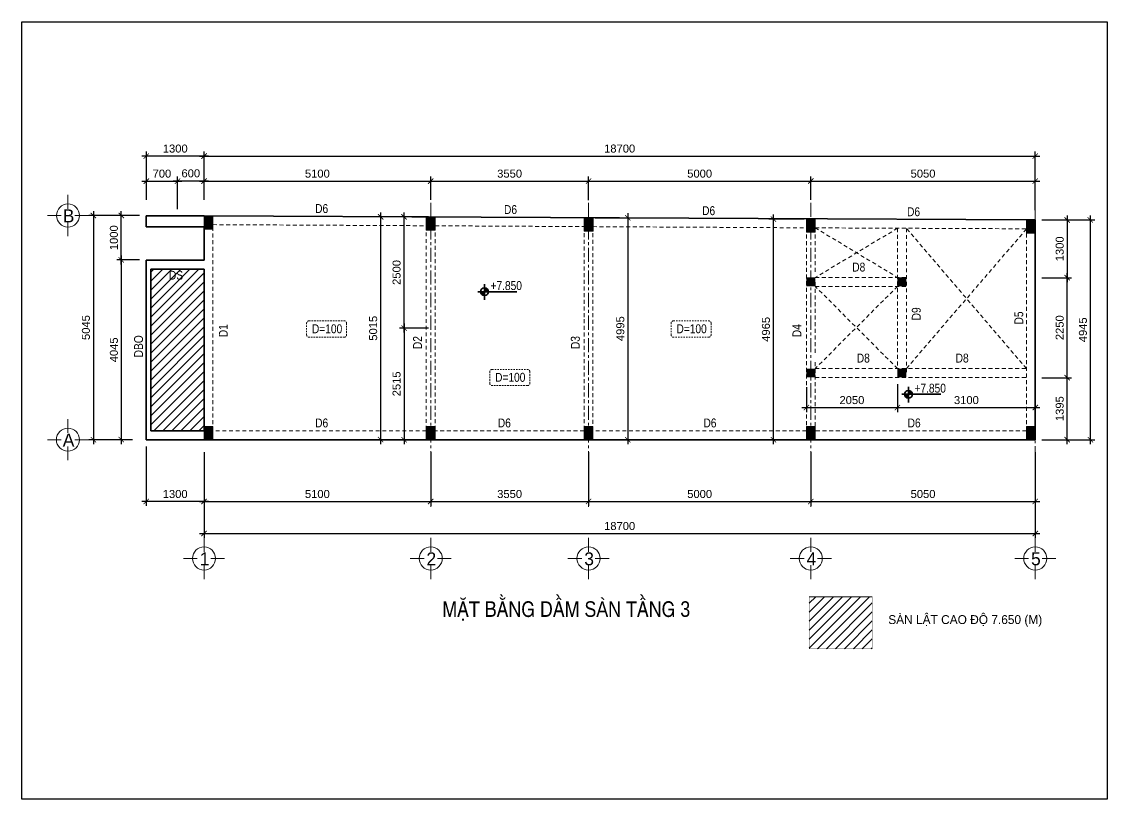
# Model space of a CAD drawing. Header units: millimetres. Extents: x -559287 to -299624, y 2351330 to 2655682.
# Drawn here: x -535995 to -511574, y 2494178 to 2511676 of the extents above; entities that cross this region are included whole.
import ezdxf
from ezdxf.enums import TextEntityAlignment as Align

# ---------------------------------------------------------------- set-up
doc = ezdxf.new("R2010")
doc.units = ezdxf.units.MM
doc.header["$LTSCALE"] = 10
for name, pattern in [('ACAD_ISO04W100', [30, 24, -3, 0, -3]), ('CENTER', [50.8, 31.75, -6.35, 6.35, -6.35]), ('HIDDEN', [0.3, 0.175, -0.125]), ('HIDDENX2', [0.75, 0.5, -0.25])]:
    doc.linetypes.add(name, pattern=pattern)
doc.layers.get('0').update_dxf_attribs({"lineweight": 20})
doc.layers.get('Defpoints').update_dxf_attribs({"lineweight": 20})
for name, color, linetype, lineweight in [('BTCT', 7, 'Continuous', 20), ('Dim', 251, 'Continuous', 15), ('Hatch', 137, 'Continuous', 5), ('kata_text', 7, 'Continuous', 30), ('net bao', 50, 'Continuous', 5), ('Net khuat', 76, 'HIDDENX2', 15), ('Net-thay', 252, 'Continuous', 9), ('Text', 54, 'Continuous', 25), ('Tim', 144, 'CENTER', 9), ('Tuong', 1, 'Continuous', 30)]:
    doc.layers.add(name, color=color, linetype=linetype, lineweight=lineweight)
doc.layers.add('L7-03', color=7, linetype='Continuous')
doc.layers.add('ththep', color=3, linetype='Continuous')
doc.styles.add('HELVE', font='VHAVAN.TTF', dxfattribs={"height": 800})
doc.styles.add('kata_text', font='VHELVCN.TTF')
doc.styles.add('NGHIA5', font='arial_0.ttf', dxfattribs={"height": 180})
doc.styles.add('STYLE1-S1', font='VHARIALN.TTF')
doc.styles.add('TEXT', font='VHELVCN.TTF')
doc.styles.add('THUONG', font='VHAVAN.TTF')
doc.dimstyles.new('dim100', dxfattribs={"dimscale": 100, "dimtxt": 180, "dimasz": 1.2, "dimexe": 1, "dimexo": 1.5, "dimgap": 0.75, "dimtad": 1, "dimdec": 0, "dimzin": 0, "dimdsep": 46, "dimtxsty": 'NGHIA5', "dimblk1": 'ARCHTICK', "dimblk2": 'ARCHTICK', "dimsah": 1, "dimcen": 0.09, "dimdle": 1, "dimclrd": 256, "dimclre": 256, "dimclrt": 54, "dimadec": 0, "dimazin": 0, "dimtfac": 1, "dimtdec": 0, "dimtofl": 0, "dimtmove": 2, "dimatfit": 3, "dimfxl": 0, "dimtolj": 1, "dimtzin": 0, "dimarcsym": 0})

# ---------------------------------------------------------------- blocks, each defined once
blk = doc.blocks.new('_ARCHTICK')
at = {"color": 0, "linetype": 'ByBlock', "const_width": 0.15}
blk.add_lwpolyline([(-0.5, -0.5), (0.5, 0.5)], dxfattribs=at)
blk = doc.blocks.new('*D304')
at = {"layer": 'Defpoints', "color": 0, "transparency": 16777216}
for p in [(-531894, 2502140), (-526794, 2502140), (-526794, 2500880)]:
    blk.add_point(p, dxfattribs=at)
at = {"layer": 'Dim', "lineweight": -2, "transparency": 16777216}
for p, q in [((-531894, 2501990), (-531894, 2500780)), ((-526794, 2501990), (-526794, 2500780)), ((-531994, 2500880), (-526694, 2500880))]:
    blk.add_line(p, q, dxfattribs=at)
at = {"layer": 'Dim', "lineweight": -2, "transparency": 16777216, "xscale": 120, "yscale": 120, "zscale": 120, "rotation": 180}
blk.add_blockref('_ARCHTICK', (-531894, 2500880), dxfattribs=at)
at = {"layer": 'Dim', "lineweight": -2, "transparency": 16777216, "xscale": 120, "yscale": 120, "zscale": 120}
blk.add_blockref('_ARCHTICK', (-526794, 2500880), dxfattribs=at)
at = {"layer": 'Dim', "color": 54, "transparency": 16777216, "insert": (-529344, 2501047), "char_height": 180, "attachment_point": 5, "style": 'NGHIA5'}
blk.add_mtext('\\A1;5100', dxfattribs=at)
blk = doc.blocks.new('*D305')
at = {"layer": 'Defpoints', "color": 0, "transparency": 16777216}
for p in [(-526794, 2502140), (-523244, 2502140), (-523244, 2500880)]:
    blk.add_point(p, dxfattribs=at)
at = {"layer": 'Dim', "lineweight": -2, "transparency": 16777216}
for p, q in [((-526794, 2501990), (-526794, 2500780)), ((-523244, 2501990), (-523244, 2500780)), ((-526894, 2500880), (-523144, 2500880))]:
    blk.add_line(p, q, dxfattribs=at)
at = {"layer": 'Dim', "lineweight": -2, "transparency": 16777216, "xscale": 120, "yscale": 120, "zscale": 120, "rotation": 180}
blk.add_blockref('_ARCHTICK', (-526794, 2500880), dxfattribs=at)
at = {"layer": 'Dim', "lineweight": -2, "transparency": 16777216, "xscale": 120, "yscale": 120, "zscale": 120}
blk.add_blockref('_ARCHTICK', (-523244, 2500880), dxfattribs=at)
at = {"layer": 'Dim', "color": 54, "transparency": 16777216, "insert": (-525019, 2501047), "char_height": 180, "attachment_point": 5, "style": 'NGHIA5'}
blk.add_mtext('\\A1;3550', dxfattribs=at)
blk = doc.blocks.new('*D306')
at = {"layer": 'Defpoints', "color": 0, "transparency": 16777216}
for p in [(-523244, 2502140), (-518244, 2502140), (-518244, 2500880)]:
    blk.add_point(p, dxfattribs=at)
at = {"layer": 'Dim', "lineweight": -2, "transparency": 16777216}
for p, q in [((-523244, 2501990), (-523244, 2500780)), ((-518244, 2501990), (-518244, 2500780)), ((-523344, 2500880), (-518144, 2500880))]:
    blk.add_line(p, q, dxfattribs=at)
at = {"layer": 'Dim', "lineweight": -2, "transparency": 16777216, "xscale": 120, "yscale": 120, "zscale": 120, "rotation": 180}
blk.add_blockref('_ARCHTICK', (-523244, 2500880), dxfattribs=at)
at = {"layer": 'Dim', "lineweight": -2, "transparency": 16777216, "xscale": 120, "yscale": 120, "zscale": 120}
blk.add_blockref('_ARCHTICK', (-518244, 2500880), dxfattribs=at)
at = {"layer": 'Dim', "color": 54, "transparency": 16777216, "insert": (-520744, 2501047), "char_height": 180, "attachment_point": 5, "style": 'NGHIA5'}
blk.add_mtext('\\A1;5000', dxfattribs=at)
blk = doc.blocks.new('*D307')
at = {"layer": 'Defpoints', "color": 0, "transparency": 16777216}
for p in [(-518244, 2502140), (-513194, 2502140), (-513194, 2500880)]:
    blk.add_point(p, dxfattribs=at)
at = {"layer": 'Dim', "lineweight": -2, "transparency": 16777216}
for p, q in [((-518244, 2501990), (-518244, 2500780)), ((-513194, 2501990), (-513194, 2500780)), ((-518344, 2500880), (-513094, 2500880))]:
    blk.add_line(p, q, dxfattribs=at)
at = {"layer": 'Dim', "lineweight": -2, "transparency": 16777216, "xscale": 120, "yscale": 120, "zscale": 120, "rotation": 180}
blk.add_blockref('_ARCHTICK', (-518244, 2500880), dxfattribs=at)
at = {"layer": 'Dim', "lineweight": -2, "transparency": 16777216, "xscale": 120, "yscale": 120, "zscale": 120}
blk.add_blockref('_ARCHTICK', (-513194, 2500880), dxfattribs=at)
at = {"layer": 'Dim', "color": 54, "transparency": 16777216, "insert": (-515719, 2501047), "char_height": 180, "attachment_point": 5, "style": 'NGHIA5'}
blk.add_mtext('\\A1;5050', dxfattribs=at)
blk = doc.blocks.new('*D308')
at = {"layer": 'Defpoints', "color": 0, "transparency": 16777216}
for p in [(-531894, 2502140), (-513194, 2502140), (-513194, 2500159)]:
    blk.add_point(p, dxfattribs=at)
at = {"layer": 'Dim', "lineweight": -2, "transparency": 16777216}
for p, q in [((-531894, 2501990), (-531894, 2500059)), ((-513194, 2501990), (-513194, 2500059)), ((-531994, 2500159), (-513094, 2500159))]:
    blk.add_line(p, q, dxfattribs=at)
at = {"layer": 'Dim', "lineweight": -2, "transparency": 16777216, "xscale": 120, "yscale": 120, "zscale": 120, "rotation": 180}
blk.add_blockref('_ARCHTICK', (-531894, 2500159), dxfattribs=at)
at = {"layer": 'Dim', "lineweight": -2, "transparency": 16777216, "xscale": 120, "yscale": 120, "zscale": 120}
blk.add_blockref('_ARCHTICK', (-513194, 2500159), dxfattribs=at)
at = {"layer": 'Dim', "color": 54, "transparency": 16777216, "insert": (-522544, 2500326), "char_height": 180, "attachment_point": 5, "style": 'NGHIA5'}
blk.add_mtext('\\A1;18700', dxfattribs=at)
blk = doc.blocks.new('truc ngang-helve')
for points in [[(0, -4.8), (0, 0)], [(-2.33, -7.13), (-7.13, -7.13)], [(2.33, -7.13), (7.13, -7.13)], [(0, -9.45), (0, -14.26)]]:
    blk.add_lwpolyline(points)
blk.add_circle((0, -7.13), 4)
at = {"style": 'HELVE'}
blk.add_attdef('A', text='', height=4.5, dxfattribs=at).set_placement((0.03, -7.01), align=Align.MIDDLE_CENTER)
blk = doc.blocks.new('*D309')
at = {"layer": 'Defpoints', "color": 0, "transparency": 16777216}
for p in [(-533194, 2506315), (-533755, 2502270), (-533353, 2502270)]:
    blk.add_point(p, dxfattribs=at)
at = {"layer": 'Dim', "lineweight": -2, "transparency": 16777216}
for p, q in [((-533344, 2506315), (-533855, 2506315)), ((-533755, 2506415), (-533755, 2502170)), ((-533503, 2502270), (-533855, 2502270))]:
    blk.add_line(p, q, dxfattribs=at)
at = {"layer": 'Dim', "lineweight": -2, "transparency": 16777216, "xscale": 120, "yscale": 120, "zscale": 120}
for p, rotation in [((-533755, 2506315), 90), ((-533755, 2502270), 270)]:
    blk.add_blockref('_ARCHTICK', p, dxfattribs=dict(at, rotation=rotation))
at = {"layer": 'Dim', "color": 54, "transparency": 16777216, "insert": (-533921, 2504292), "char_height": 180, "attachment_point": 5, "rotation": 90, "style": 'NGHIA5'}
blk.add_mtext('\\A1;4045', dxfattribs=at)
blk = doc.blocks.new('*D310')
at = {"layer": 'Defpoints', "color": 0, "transparency": 16777216}
for p in [(-526794, 2508089), (-531894, 2507515), (-526794, 2507515)]:
    blk.add_point(p, dxfattribs=at)
at = {"layer": 'Dim', "lineweight": -2, "transparency": 16777216}
for p, q in [((-531994, 2508089), (-526694, 2508089)), ((-531894, 2507665), (-531894, 2508189)), ((-526794, 2507665), (-526794, 2508189))]:
    blk.add_line(p, q, dxfattribs=at)
at = {"layer": 'Dim', "lineweight": -2, "transparency": 16777216, "xscale": 120, "yscale": 120, "zscale": 120, "rotation": 180}
blk.add_blockref('_ARCHTICK', (-531894, 2508089), dxfattribs=at)
at = {"layer": 'Dim', "lineweight": -2, "transparency": 16777216, "xscale": 120, "yscale": 120, "zscale": 120}
blk.add_blockref('_ARCHTICK', (-526794, 2508089), dxfattribs=at)
at = {"layer": 'Dim', "color": 54, "transparency": 16777216, "insert": (-529344, 2508256), "char_height": 180, "attachment_point": 5, "style": 'NGHIA5'}
blk.add_mtext('\\A1;5100', dxfattribs=at)
blk = doc.blocks.new('*D311')
at = {"layer": 'Defpoints', "color": 0, "transparency": 16777216}
for p in [(-523244, 2508089), (-526794, 2507515), (-523244, 2507508)]:
    blk.add_point(p, dxfattribs=at)
at = {"layer": 'Dim', "lineweight": -2, "transparency": 16777216}
for p, q in [((-526894, 2508089), (-523144, 2508089)), ((-526794, 2507665), (-526794, 2508189)), ((-523244, 2507658), (-523244, 2508189))]:
    blk.add_line(p, q, dxfattribs=at)
at = {"layer": 'Dim', "lineweight": -2, "transparency": 16777216, "xscale": 120, "yscale": 120, "zscale": 120, "rotation": 180}
blk.add_blockref('_ARCHTICK', (-526794, 2508089), dxfattribs=at)
at = {"layer": 'Dim', "lineweight": -2, "transparency": 16777216, "xscale": 120, "yscale": 120, "zscale": 120}
blk.add_blockref('_ARCHTICK', (-523244, 2508089), dxfattribs=at)
at = {"layer": 'Dim', "color": 54, "transparency": 16777216, "insert": (-525019, 2508256), "char_height": 180, "attachment_point": 5, "style": 'NGHIA5'}
blk.add_mtext('\\A1;3550', dxfattribs=at)
blk = doc.blocks.new('*D312')
at = {"layer": 'Defpoints', "color": 0, "transparency": 16777216}
for p in [(-518244, 2508089), (-523244, 2507508), (-518244, 2507515)]:
    blk.add_point(p, dxfattribs=at)
at = {"layer": 'Dim', "lineweight": -2, "transparency": 16777216}
for p, q in [((-523344, 2508089), (-518144, 2508089)), ((-523244, 2507658), (-523244, 2508189)), ((-518244, 2507665), (-518244, 2508189))]:
    blk.add_line(p, q, dxfattribs=at)
at = {"layer": 'Dim', "lineweight": -2, "transparency": 16777216, "xscale": 120, "yscale": 120, "zscale": 120, "rotation": 180}
blk.add_blockref('_ARCHTICK', (-523244, 2508089), dxfattribs=at)
at = {"layer": 'Dim', "lineweight": -2, "transparency": 16777216, "xscale": 120, "yscale": 120, "zscale": 120}
blk.add_blockref('_ARCHTICK', (-518244, 2508089), dxfattribs=at)
at = {"layer": 'Dim', "color": 54, "transparency": 16777216, "insert": (-520744, 2508256), "char_height": 180, "attachment_point": 5, "style": 'NGHIA5'}
blk.add_mtext('\\A1;5000', dxfattribs=at)
blk = doc.blocks.new('*D313')
at = {"layer": 'Defpoints', "color": 0, "transparency": 16777216}
for p in [(-513194, 2508089), (-518244, 2507515), (-513194, 2507287)]:
    blk.add_point(p, dxfattribs=at)
at = {"layer": 'Dim', "lineweight": -2, "transparency": 16777216}
for p, q in [((-518344, 2508089), (-513094, 2508089)), ((-518244, 2507665), (-518244, 2508189)), ((-513194, 2507437), (-513194, 2508189))]:
    blk.add_line(p, q, dxfattribs=at)
at = {"layer": 'Dim', "lineweight": -2, "transparency": 16777216, "xscale": 120, "yscale": 120, "zscale": 120, "rotation": 180}
blk.add_blockref('_ARCHTICK', (-518244, 2508089), dxfattribs=at)
at = {"layer": 'Dim', "lineweight": -2, "transparency": 16777216, "xscale": 120, "yscale": 120, "zscale": 120}
blk.add_blockref('_ARCHTICK', (-513194, 2508089), dxfattribs=at)
at = {"layer": 'Dim', "color": 54, "transparency": 16777216, "insert": (-515719, 2508256), "char_height": 180, "attachment_point": 5, "style": 'NGHIA5'}
blk.add_mtext('\\A1;5050', dxfattribs=at)
blk = doc.blocks.new('*D314')
at = {"layer": 'Defpoints', "color": 0, "transparency": 16777216}
for p in [(-513194, 2508653), (-531894, 2507515), (-513194, 2507350)]:
    blk.add_point(p, dxfattribs=at)
at = {"layer": 'Dim', "lineweight": -2, "transparency": 16777216}
for p, q in [((-531894, 2507665), (-531894, 2508753)), ((-513194, 2507500), (-513194, 2508753)), ((-531994, 2508653), (-513094, 2508653))]:
    blk.add_line(p, q, dxfattribs=at)
at = {"layer": 'Dim', "lineweight": -2, "transparency": 16777216, "xscale": 120, "yscale": 120, "zscale": 120, "rotation": 180}
blk.add_blockref('_ARCHTICK', (-531894, 2508653), dxfattribs=at)
at = {"layer": 'Dim', "lineweight": -2, "transparency": 16777216, "xscale": 120, "yscale": 120, "zscale": 120}
blk.add_blockref('_ARCHTICK', (-513194, 2508653), dxfattribs=at)
at = {"layer": 'Dim', "color": 54, "transparency": 16777216, "insert": (-522544, 2508820), "char_height": 180, "attachment_point": 5, "style": 'NGHIA5'}
blk.add_mtext('\\A1;18700', dxfattribs=at)
blk = doc.blocks.new('*D315')
at = {"layer": 'Defpoints', "color": 0, "transparency": 16777216}
for p in [(-513194, 2507215), (-511955, 2507215), (-513194, 2502270)]:
    blk.add_point(p, dxfattribs=at)
at = {"layer": 'Dim', "lineweight": -2, "transparency": 16777216}
for p, q in [((-511955, 2502170), (-511955, 2507315)), ((-513044, 2507215), (-511855, 2507215)), ((-513044, 2502270), (-511855, 2502270))]:
    blk.add_line(p, q, dxfattribs=at)
at = {"layer": 'Dim', "lineweight": -2, "transparency": 16777216, "xscale": 120, "yscale": 120, "zscale": 120}
for p, rotation in [((-511955, 2507215), 90), ((-511955, 2502270), 270)]:
    blk.add_blockref('_ARCHTICK', p, dxfattribs=dict(at, rotation=rotation))
at = {"layer": 'Dim', "color": 54, "transparency": 16777216, "insert": (-512122, 2504743), "char_height": 180, "attachment_point": 5, "rotation": 90, "style": 'NGHIA5'}
blk.add_mtext('\\A1;4945', dxfattribs=at)
blk = doc.blocks.new('*D316')
at = {"layer": 'Defpoints', "color": 0, "transparency": 16777216}
for p in [(-516294, 2503670), (-518344, 2503601), (-516294, 2502993)]:
    blk.add_point(p, dxfattribs=at)
at = {"layer": 'Dim', "lineweight": -2, "transparency": 16777216}
for p, q in [((-518344, 2503451), (-518344, 2502893)), ((-516294, 2503520), (-516294, 2502893)), ((-518444, 2502993), (-516194, 2502993))]:
    blk.add_line(p, q, dxfattribs=at)
at = {"layer": 'Dim', "lineweight": -2, "transparency": 16777216, "xscale": 120, "yscale": 120, "zscale": 120, "rotation": 180}
blk.add_blockref('_ARCHTICK', (-518344, 2502993), dxfattribs=at)
at = {"layer": 'Dim', "lineweight": -2, "transparency": 16777216, "xscale": 120, "yscale": 120, "zscale": 120}
blk.add_blockref('_ARCHTICK', (-516294, 2502993), dxfattribs=at)
at = {"layer": 'Dim', "color": 54, "transparency": 16777216, "insert": (-517319, 2503160), "char_height": 180, "attachment_point": 5, "style": 'NGHIA5'}
blk.add_mtext('\\A1;2050', dxfattribs=at)
blk = doc.blocks.new('*D317')
at = {"layer": 'Defpoints', "color": 0, "transparency": 16777216}
for p in [(-516294, 2503670), (-513194, 2503670), (-513194, 2502993)]:
    blk.add_point(p, dxfattribs=at)
at = {"layer": 'Dim', "lineweight": -2, "transparency": 16777216}
for p, q in [((-516294, 2503520), (-516294, 2502893)), ((-513194, 2503520), (-513194, 2502893)), ((-516394, 2502993), (-513094, 2502993))]:
    blk.add_line(p, q, dxfattribs=at)
at = {"layer": 'Dim', "lineweight": -2, "transparency": 16777216, "xscale": 120, "yscale": 120, "zscale": 120, "rotation": 180}
blk.add_blockref('_ARCHTICK', (-516294, 2502993), dxfattribs=at)
at = {"layer": 'Dim', "lineweight": -2, "transparency": 16777216, "xscale": 120, "yscale": 120, "zscale": 120}
blk.add_blockref('_ARCHTICK', (-513194, 2502993), dxfattribs=at)
at = {"layer": 'Dim', "color": 54, "transparency": 16777216, "insert": (-514744, 2503160), "char_height": 180, "attachment_point": 5, "style": 'NGHIA5'}
blk.add_mtext('\\A1;3100', dxfattribs=at)
blk = doc.blocks.new('*D302')
at = {"layer": 'Defpoints', "color": 0, "transparency": 16777216}
for p in [(-533193, 2502270), (-531893, 2502140), (-533193, 2500880)]:
    blk.add_point(p, dxfattribs=at)
at = {"layer": 'Dim', "lineweight": -2, "transparency": 16777216}
for p, q in [((-533193, 2502120), (-533193, 2500780)), ((-531893, 2501990), (-531893, 2500780)), ((-531793, 2500880), (-533293, 2500880))]:
    blk.add_line(p, q, dxfattribs=at)
at = {"layer": 'Dim', "lineweight": -2, "transparency": 16777216, "xscale": 120, "yscale": 120, "zscale": 120, "rotation": 180}
blk.add_blockref('_ARCHTICK', (-533193, 2500880), dxfattribs=at)
at = {"layer": 'Dim', "lineweight": -2, "transparency": 16777216, "xscale": 120, "yscale": 120, "zscale": 120}
blk.add_blockref('_ARCHTICK', (-531893, 2500880), dxfattribs=at)
at = {"layer": 'Dim', "color": 54, "transparency": 16777216, "insert": (-532543, 2501047), "char_height": 180, "attachment_point": 5, "style": 'NGHIA5'}
blk.add_mtext('\\A1;1300', dxfattribs=at)
blk = doc.blocks.new('*D303')
at = {"layer": 'Defpoints', "color": 0, "transparency": 16777216}
for p in [(-532491, 2508089), (-532491, 2507310), (-531891, 2507515)]:
    blk.add_point(p, dxfattribs=at)
at = {"layer": 'Dim', "lineweight": -2, "transparency": 16777216}
for p, q in [((-531791, 2508089), (-532591, 2508089)), ((-532491, 2507460), (-532491, 2508189)), ((-531891, 2507665), (-531891, 2508189))]:
    blk.add_line(p, q, dxfattribs=at)
at = {"layer": 'Dim', "lineweight": -2, "transparency": 16777216, "xscale": 120, "yscale": 120, "zscale": 120, "rotation": 180}
blk.add_blockref('_ARCHTICK', (-532491, 2508089), dxfattribs=at)
at = {"layer": 'Dim', "lineweight": -2, "transparency": 16777216, "xscale": 120, "yscale": 120, "zscale": 120}
blk.add_blockref('_ARCHTICK', (-531891, 2508089), dxfattribs=at)
at = {"layer": 'Dim', "color": 54, "transparency": 16777216, "insert": (-532191, 2508263), "char_height": 180, "attachment_point": 5, "style": 'NGHIA5'}
blk.add_mtext('\\A1;600', dxfattribs=at)
blk = doc.blocks.new('*D300')
at = {"layer": 'Defpoints', "color": 0, "transparency": 16777216}
for p in [(-533191, 2508653), (-531891, 2508079), (-533191, 2507874)]:
    blk.add_point(p, dxfattribs=at)
at = {"layer": 'Dim', "lineweight": -2, "transparency": 16777216}
for p, q in [((-533191, 2508024), (-533191, 2508753)), ((-531891, 2508229), (-531891, 2508753)), ((-531791, 2508653), (-533291, 2508653))]:
    blk.add_line(p, q, dxfattribs=at)
at = {"layer": 'Dim', "lineweight": -2, "transparency": 16777216, "xscale": 120, "yscale": 120, "zscale": 120, "rotation": 180}
blk.add_blockref('_ARCHTICK', (-533191, 2508653), dxfattribs=at)
at = {"layer": 'Dim', "lineweight": -2, "transparency": 16777216, "xscale": 120, "yscale": 120, "zscale": 120}
blk.add_blockref('_ARCHTICK', (-531891, 2508653), dxfattribs=at)
at = {"layer": 'Dim', "color": 54, "transparency": 16777216, "insert": (-532541, 2508820), "char_height": 180, "attachment_point": 5, "style": 'NGHIA5'}
blk.add_mtext('\\A1;1300', dxfattribs=at)
blk = doc.blocks.new('*D301')
at = {"layer": 'Defpoints', "color": 0, "transparency": 16777216}
for p in [(-532491, 2508089), (-533191, 2507515), (-532491, 2507310)]:
    blk.add_point(p, dxfattribs=at)
at = {"layer": 'Dim', "lineweight": -2, "transparency": 16777216}
for p, q in [((-533291, 2508089), (-532391, 2508089)), ((-533191, 2507665), (-533191, 2508189)), ((-532491, 2507460), (-532491, 2508189))]:
    blk.add_line(p, q, dxfattribs=at)
at = {"layer": 'Dim', "lineweight": -2, "transparency": 16777216, "xscale": 120, "yscale": 120, "zscale": 120, "rotation": 180}
blk.add_blockref('_ARCHTICK', (-533191, 2508089), dxfattribs=at)
at = {"layer": 'Dim', "lineweight": -2, "transparency": 16777216, "xscale": 120, "yscale": 120, "zscale": 120}
blk.add_blockref('_ARCHTICK', (-532491, 2508089), dxfattribs=at)
at = {"layer": 'Dim', "color": 54, "transparency": 16777216, "insert": (-532841, 2508256), "char_height": 180, "attachment_point": 5, "style": 'NGHIA5'}
blk.add_mtext('\\A1;700', dxfattribs=at)
blk = doc.blocks.new('*D297')
at = {"layer": 'Defpoints', "color": 0, "transparency": 16777216}
for p in [(-526794, 2507285), (-527921, 2502270), (-526794, 2502270)]:
    blk.add_point(p, dxfattribs=at)
at = {"layer": 'Dim', "lineweight": -2, "transparency": 16777216}
for p, q in [((-526944, 2507285), (-528021, 2507285)), ((-527921, 2507385), (-527921, 2502170)), ((-526944, 2502270), (-528021, 2502270))]:
    blk.add_line(p, q, dxfattribs=at)
at = {"layer": 'Dim', "lineweight": -2, "transparency": 16777216, "xscale": 120, "yscale": 120, "zscale": 120}
for p, rotation in [((-527921, 2507285), 90), ((-527921, 2502270), 270)]:
    blk.add_blockref('_ARCHTICK', p, dxfattribs=dict(at, rotation=rotation))
at = {"layer": 'Dim', "color": 54, "transparency": 16777216, "insert": (-528088, 2504777), "char_height": 180, "attachment_point": 5, "rotation": 90, "style": 'NGHIA5'}
blk.add_mtext('\\A1;5015', dxfattribs=at)
blk = doc.blocks.new('*D298')
at = {"layer": 'Defpoints', "color": 0, "transparency": 16777216}
for p in [(-523244, 2507265), (-523244, 2502270), (-522361, 2502270)]:
    blk.add_point(p, dxfattribs=at)
at = {"layer": 'Dim', "lineweight": -2, "transparency": 16777216}
for p, q in [((-522361, 2507365), (-522361, 2502170)), ((-523094, 2507265), (-522261, 2507265)), ((-523094, 2502270), (-522261, 2502270))]:
    blk.add_line(p, q, dxfattribs=at)
at = {"layer": 'Dim', "lineweight": -2, "transparency": 16777216, "xscale": 120, "yscale": 120, "zscale": 120}
for p, rotation in [((-522361, 2507265), 90), ((-522361, 2502270), 270)]:
    blk.add_blockref('_ARCHTICK', p, dxfattribs=dict(at, rotation=rotation))
at = {"layer": 'Dim', "color": 54, "transparency": 16777216, "insert": (-522528, 2504768), "char_height": 180, "attachment_point": 5, "rotation": 90, "style": 'NGHIA5'}
blk.add_mtext('\\A1;4995', dxfattribs=at)
blk = doc.blocks.new('*D299')
at = {"layer": 'Defpoints', "color": 0, "transparency": 16777216}
for p in [(-519085, 2507235), (-518244, 2507235), (-518244, 2502270)]:
    blk.add_point(p, dxfattribs=at)
at = {"layer": 'Dim', "lineweight": -2, "transparency": 16777216}
for p, q in [((-519085, 2502170), (-519085, 2507335)), ((-518394, 2507235), (-519185, 2507235)), ((-518394, 2502270), (-519185, 2502270))]:
    blk.add_line(p, q, dxfattribs=at)
at = {"layer": 'Dim', "lineweight": -2, "transparency": 16777216, "xscale": 120, "yscale": 120, "zscale": 120}
for p, rotation in [((-519085, 2507235), 90), ((-519085, 2502270), 270)]:
    blk.add_blockref('_ARCHTICK', p, dxfattribs=dict(at, rotation=rotation))
at = {"layer": 'Dim', "color": 54, "transparency": 16777216, "insert": (-519252, 2504753), "char_height": 180, "attachment_point": 5, "rotation": 90, "style": 'NGHIA5'}
blk.add_mtext('\\A1;4965', dxfattribs=at)
blk = doc.blocks.new('*D638')
at = {"layer": 'Defpoints', "color": 0, "transparency": 16777216}
for p in [(-533518, 2507315), (-534383, 2502270), (-533605, 2502270)]:
    blk.add_point(p, dxfattribs=at)
at = {"layer": 'Dim', "lineweight": -2, "transparency": 16777216}
for p, q in [((-533668, 2507315), (-534483, 2507315)), ((-534383, 2507415), (-534383, 2502170)), ((-533755, 2502270), (-534483, 2502270))]:
    blk.add_line(p, q, dxfattribs=at)
at = {"layer": 'Dim', "lineweight": -2, "transparency": 16777216, "xscale": 120, "yscale": 120, "zscale": 120}
for p, rotation in [((-534383, 2507315), 90), ((-534383, 2502270), 270)]:
    blk.add_blockref('_ARCHTICK', p, dxfattribs=dict(at, rotation=rotation))
at = {"layer": 'Dim', "color": 54, "transparency": 16777216, "insert": (-534550, 2504793), "char_height": 180, "attachment_point": 5, "rotation": 90, "style": 'NGHIA5'}
blk.add_mtext('\\A1;5045', dxfattribs=at)
blk = doc.blocks.new('*D639')
at = {"layer": 'Defpoints', "color": 0, "transparency": 16777216}
for p in [(-533755, 2507315), (-533194, 2507315), (-533194, 2506315)]:
    blk.add_point(p, dxfattribs=at)
at = {"layer": 'Dim', "lineweight": -2, "transparency": 16777216}
for p, q in [((-533344, 2507315), (-533855, 2507315)), ((-533755, 2506215), (-533755, 2507415)), ((-533344, 2506315), (-533855, 2506315))]:
    blk.add_line(p, q, dxfattribs=at)
at = {"layer": 'Dim', "lineweight": -2, "transparency": 16777216, "xscale": 120, "yscale": 120, "zscale": 120}
for p, rotation in [((-533755, 2507315), 90), ((-533755, 2506315), 270)]:
    blk.add_blockref('_ARCHTICK', p, dxfattribs=dict(at, rotation=rotation))
at = {"layer": 'Dim', "color": 54, "transparency": 16777216, "insert": (-533921, 2506815), "char_height": 180, "attachment_point": 5, "rotation": 90, "style": 'NGHIA5'}
blk.add_mtext('\\A1;1000', dxfattribs=at)
blk = doc.blocks.new('*D642')
at = {"layer": 'Defpoints', "color": 0, "transparency": 16777216}
for p in [(-513194, 2503665), (-512477, 2503665), (-513194, 2502270)]:
    blk.add_point(p, dxfattribs=at)
at = {"layer": 'Dim', "lineweight": -2, "transparency": 16777216}
for p, q in [((-513044, 2503665), (-512377, 2503665)), ((-512477, 2502170), (-512477, 2503765)), ((-513044, 2502270), (-512377, 2502270))]:
    blk.add_line(p, q, dxfattribs=at)
at = {"layer": 'Dim', "lineweight": -2, "transparency": 16777216, "xscale": 120, "yscale": 120, "zscale": 120}
for p, rotation in [((-512477, 2503665), 90), ((-512477, 2502270), 270)]:
    blk.add_blockref('_ARCHTICK', p, dxfattribs=dict(at, rotation=rotation))
at = {"layer": 'Dim', "color": 54, "transparency": 16777216, "insert": (-512644, 2502968), "char_height": 180, "attachment_point": 5, "rotation": 90, "style": 'NGHIA5'}
blk.add_mtext('\\A1;1395', dxfattribs=at)
blk = doc.blocks.new('*D643')
at = {"layer": 'Defpoints', "color": 0, "transparency": 16777216}
for p in [(-513194, 2505915), (-512477, 2505915), (-513194, 2503665)]:
    blk.add_point(p, dxfattribs=at)
at = {"layer": 'Dim', "lineweight": -2, "transparency": 16777216}
for p, q in [((-513044, 2505915), (-512377, 2505915)), ((-512477, 2503565), (-512477, 2506015)), ((-513044, 2503665), (-512377, 2503665))]:
    blk.add_line(p, q, dxfattribs=at)
at = {"layer": 'Dim', "lineweight": -2, "transparency": 16777216, "xscale": 120, "yscale": 120, "zscale": 120}
for p, rotation in [((-512477, 2505915), 90), ((-512477, 2503665), 270)]:
    blk.add_blockref('_ARCHTICK', p, dxfattribs=dict(at, rotation=rotation))
at = {"layer": 'Dim', "color": 54, "transparency": 16777216, "insert": (-512644, 2504790), "char_height": 180, "attachment_point": 5, "rotation": 90, "style": 'NGHIA5'}
blk.add_mtext('\\A1;2250', dxfattribs=at)
blk = doc.blocks.new('*D644')
at = {"layer": 'Defpoints', "color": 0, "transparency": 16777216}
for p in [(-513194, 2507215), (-513194, 2505915), (-512477, 2505915)]:
    blk.add_point(p, dxfattribs=at)
at = {"layer": 'Dim', "lineweight": -2, "transparency": 16777216}
for p, q in [((-512477, 2507315), (-512477, 2505815)), ((-513044, 2507215), (-512377, 2507215)), ((-513044, 2505915), (-512377, 2505915))]:
    blk.add_line(p, q, dxfattribs=at)
at = {"layer": 'Dim', "lineweight": -2, "transparency": 16777216, "xscale": 120, "yscale": 120, "zscale": 120}
for p, rotation in [((-512477, 2507215), 90), ((-512477, 2505915), 270)]:
    blk.add_blockref('_ARCHTICK', p, dxfattribs=dict(at, rotation=rotation))
at = {"layer": 'Dim', "color": 54, "transparency": 16777216, "insert": (-512644, 2506565), "char_height": 180, "attachment_point": 5, "rotation": 90, "style": 'NGHIA5'}
blk.add_mtext('\\A1;1300', dxfattribs=at)
blk = doc.blocks.new('*D703')
at = {"layer": 'Defpoints', "color": 0, "transparency": 16777216}
for p in [(-527394, 2507283), (-526693, 2507283), (-526694, 2504783)]:
    blk.add_point(p, dxfattribs=at)
at = {"layer": 'Dim', "lineweight": -2, "transparency": 16777216}
for p, q in [((-526843, 2507283), (-527494, 2507283)), ((-527394, 2504683), (-527394, 2507383)), ((-526844, 2504783), (-527494, 2504783))]:
    blk.add_line(p, q, dxfattribs=at)
at = {"layer": 'Dim', "lineweight": -2, "transparency": 16777216, "xscale": 120, "yscale": 120, "zscale": 120}
for p, rotation in [((-527394, 2507283), 90), ((-527394, 2504783), 270)]:
    blk.add_blockref('_ARCHTICK', p, dxfattribs=dict(at, rotation=rotation))
at = {"layer": 'Dim', "color": 54, "transparency": 16777216, "insert": (-527561, 2506033), "char_height": 180, "attachment_point": 5, "rotation": 90, "style": 'NGHIA5'}
blk.add_mtext('\\A1;2500', dxfattribs=at)
blk = doc.blocks.new('*D704')
at = {"layer": 'Defpoints', "color": 0, "transparency": 16777216}
for p in [(-526694, 2504783), (-527394, 2502268), (-526693, 2502268)]:
    blk.add_point(p, dxfattribs=at)
at = {"layer": 'Dim', "lineweight": -2, "transparency": 16777216}
for p, q in [((-527394, 2504883), (-527394, 2502168)), ((-526844, 2504783), (-527494, 2504783)), ((-526843, 2502268), (-527494, 2502268))]:
    blk.add_line(p, q, dxfattribs=at)
at = {"layer": 'Dim', "lineweight": -2, "transparency": 16777216, "xscale": 120, "yscale": 120, "zscale": 120}
for p, rotation in [((-527394, 2504783), 90), ((-527394, 2502268), 270)]:
    blk.add_blockref('_ARCHTICK', p, dxfattribs=dict(at, rotation=rotation))
at = {"layer": 'Dim', "color": 54, "transparency": 16777216, "insert": (-527561, 2503526), "char_height": 180, "attachment_point": 5, "rotation": 90, "style": 'NGHIA5'}
blk.add_mtext('\\A1;2515', dxfattribs=at)
blk = doc.blocks.new('COS-MB')
h = blk.add_hatch(color=256)
h.paths.add_polyline_path([(200, 0, 0.414214), (0, 200), (0, 0)])
h.paths.add_polyline_path([(0, 0), (-200, 0, 0.414214), (0, -200)])
for p, q in [((-343, 0), (1657, 0)), ((0, -420), (0, 380))]:
    blk.add_line(p, q)
blk.add_circle((0, 0), 200)
at = {"style": 'TEXT', "width": 0.8}
blk.add_attdef('%%P0.000', (308, 87), '', height=400, dxfattribs=at)

msp = doc.modelspace()

# ---------------------------------------------------------------- hatches: boundary and pattern name
at = {"layer": 'Hatch'}
h = msp.add_hatch(dxfattribs=at)
h.set_pattern_fill('ANSI31', color=256, scale=45, style=0)
h.set_pattern_definition([(45, (-481897.51, 2354571.15), (-101.02788, 101.02788), [])])
h.paths.add_polyline_path([(-531892.8, 2506109.6), (-533093.6, 2506109.6), (-533093.6, 2502470), (-531892.8, 2502470)])
h.paths.add_polyline_path([(-532733.6, 2505815.2), (-532312, 2505815.2), (-532312, 2506125.6), (-532733.6, 2506125.6)], flags=9)
h = msp.add_hatch(dxfattribs=at)
h.set_pattern_fill('ANSI31', color=256, scale=45, style=0)
h.set_pattern_definition([(45, (-482298.75, 2313117.48), (-101.02788, 101.02788), [])])
h.paths.add_polyline_path([(-516859.7, 2498735.4), (-518277.3, 2498735.4), (-518277.3, 2497562), (-516859.7, 2497562)])

# ---------------------------------------------------------------- linework, layer by layer
at = {"color": 251, "linetype": 'ACAD_ISO04W100', "ltscale": 20}
msp.add_line((-513193.7, 2508211.1), (-513193.7, 2506365), dxfattribs=at)
at = {"layer": 'BTCT'}
for points in [[(-526693.3, 2507283.8), (-526693.3, 2506983.8), (-526893.3, 2506983.8), (-526893.3, 2507283.8)], [(-523142.9, 2507264.4), (-523142.9, 2506964.4), (-523342.9, 2506964.4), (-523342.9, 2507264.4)], [(-518143.3, 2507237.1), (-518143.3, 2506937.1), (-518343.3, 2506937.1), (-518343.3, 2507237.1)], [(-513393.7, 2506915.2), (-513393.7, 2507215.2), (-513193.7, 2507215.2), (-513193.7, 2506915.2)], [(-526893.9, 2502270), (-526893.9, 2502570), (-526693.9, 2502570), (-526693.9, 2502270)], [(-523343.9, 2502270), (-523343.9, 2502570), (-523143.9, 2502570), (-523143.9, 2502270)], [(-518343.9, 2502270), (-518343.9, 2502570), (-518143.9, 2502570), (-518143.9, 2502270)], [(-513193.9, 2502570), (-513193.9, 2502270), (-513393.9, 2502270), (-513393.9, 2502570)]]:
    msp.add_lwpolyline(points, close=True, dxfattribs=at)
for points in [[(-531892.8, 2507309.9), (-531692.8, 2507309.9), (-531892.8, 2507009.9), (-531692.8, 2507009.9)], [(-526893.3, 2507283.8), (-526693.3, 2507283.8), (-526893.3, 2506983.8), (-526693.3, 2506983.8)], [(-523342.9, 2507264.4), (-523142.9, 2507264.4), (-523342.9, 2506964.4), (-523142.9, 2506964.4)], [(-518343.3, 2507237.1), (-518143.3, 2507237.1), (-518343.3, 2506937.1), (-518143.3, 2506937.1)], [(-513193.7, 2506915.2), (-513393.7, 2506915.2), (-513193.7, 2507215.2), (-513393.7, 2507215.2)], [(-531692.8, 2502269.6), (-531892.8, 2502269.6), (-531692.8, 2502569.6), (-531892.8, 2502569.6)], [(-526693.9, 2502270), (-526893.9, 2502270), (-526693.9, 2502570), (-526893.9, 2502570)], [(-523143.9, 2502270), (-523343.9, 2502270), (-523143.9, 2502570), (-523343.9, 2502570)], [(-518143.9, 2502270), (-518343.9, 2502270), (-518143.9, 2502570), (-518343.9, 2502570)], [(-513393.9, 2502570), (-513193.9, 2502570), (-513393.9, 2502270), (-513193.9, 2502270)]]:
    msp.add_solid(points, dxfattribs=at)
at = {"layer": 'L7-03'}
for points in [[(-518343.9, 2505920.5), (-518343.9, 2505720.5), (-518143.9, 2505920.5), (-518143.9, 2505720.5)], [(-516293.9, 2505920.5), (-516293.9, 2505720.5), (-516093.9, 2505920.5), (-516093.9, 2505720.5)], [(-518343.9, 2503870.5), (-518343.9, 2503670.5), (-518143.9, 2503870.5), (-518143.9, 2503670.5)], [(-516293.9, 2503870.5), (-516293.9, 2503670.5), (-516093.9, 2503870.5), (-516093.9, 2503670.5)]]:
    msp.add_solid(points, dxfattribs=at)
at = {"layer": 'net bao'}
for points in [[(-531692.8, 2507309.9), (-531692.8, 2507009.9), (-531892.8, 2507009.9), (-531892.8, 2507309.9)], [(-531892.8, 2502269.6), (-531892.8, 2502569.6), (-531692.8, 2502569.6), (-531692.8, 2502269.6)]]:
    msp.add_lwpolyline(points, close=True, dxfattribs=at)
at = {"layer": 'Net khuat', "linetype": 'HIDDEN', "ltscale": 50}
for p, q in [((-531692.8, 2507108.8), (-526893.9, 2507084.3)), ((-531692.8, 2502470), (-531692.8, 2507108.8)), ((-526893.9, 2507084.3), (-526893.9, 2502470)), ((-526693.9, 2507083.2), (-523343.9, 2507064.9)), ((-526693.9, 2507083.2), (-526693.2, 2504981.5)), ((-523343.9, 2507064.9), (-523343.2, 2504981.5)), ((-523143.9, 2507063.8), (-518343.9, 2507037.6)), ((-523143.9, 2507063.8), (-523143.9, 2502470)), ((-518343.9, 2507037.6), (-518343.9, 2502470)), ((-518143.9, 2507036.5), (-513393.7, 2507015.8)), ((-518143.9, 2507036.5), (-518143.9, 2506014.9)), ((-518143.9, 2507036.5), (-516293.9, 2505920.5)), ((-516293.9, 2507026.7), (-518143.9, 2505920.5)), ((-516293.9, 2507026.7), (-516293.9, 2503876.1)), ((-516093.9, 2507025.6), (-516093.9, 2503776)), ((-513394, 2503870.5), (-516093.9, 2507025.6)), ((-513393.7, 2507010.8), (-516093.9, 2503870.5)), ((-513394.1, 2502470), (-513393.7, 2507015.8)), ((-518143.9, 2505920.5), (-516093.9, 2505920.5)), ((-518143.9, 2505815), (-518143.9, 2504215)), ((-518143.9, 2505720.5), (-516093.9, 2505720.5)), ((-516293.9, 2505720.5), (-518143.9, 2503870.5)), ((-516293.9, 2503870.5), (-518143.9, 2505720.5)), ((-526693.2, 2504981.5), (-526693.9, 2502470)), ((-523343.2, 2504981.5), (-523343.9, 2502470)), ((-518143.9, 2504015), (-518143.9, 2502470)), ((-518143.9, 2503870.5), (-513393.9, 2503870.5)), ((-518143.9, 2503670.5), (-513394, 2503670.3)), ((-526893.9, 2502470), (-531692.8, 2502470)), ((-523343.9, 2502470), (-526693.9, 2502470)), ((-518343.9, 2502470), (-523143.9, 2502470)), ((-513394.1, 2502470), (-518143.9, 2502470))]:
    msp.add_line(p, q, dxfattribs=at)
at = {"layer": 'Net khuat', "linetype": 'HIDDEN', "ltscale": 20}
for p, q in [((-529585.3, 2504628.1), (-529585.3, 2504893.2)), ((-529535.3, 2504943.2), (-528735.8, 2504943.2)), ((-528685.8, 2504893.2), (-528685.8, 2504628.1)), ((-521385.7, 2504628.1), (-521385.7, 2504893.2)), ((-521335.7, 2504943.2), (-520536.2, 2504943.2)), ((-520486.2, 2504893.2), (-520486.2, 2504628.1)), ((-528735.8, 2504578.1), (-529535.3, 2504578.1)), ((-520536.2, 2504578.1), (-521335.7, 2504578.1)), ((-525465.4, 2503536.1), (-525465.4, 2503801.1)), ((-525415.4, 2503851.1), (-524615.9, 2503851.1)), ((-524565.9, 2503801.1), (-524565.9, 2503536.1)), ((-524615.9, 2503486.1), (-525415.4, 2503486.1))]:
    msp.add_line(p, q, dxfattribs=at)
at = {"layer": 'Net khuat'}
msp.add_lwpolyline([(-518277.3, 2498735.4), (-516859.7, 2498735.4), (-516859.7, 2497562), (-518277.3, 2497562)], close=True, dxfattribs=at)
at = {"layer": 'Net khuat', "linetype": 'HIDDEN', "ltscale": 20}
for centre, start, end in [((-529535.3, 2504893.2), 90, 180), ((-528735.8, 2504893.2), 0, 90), ((-521335.7, 2504893.2), 90, 180), ((-520536.2, 2504893.2), 0, 90), ((-529535.3, 2504628.1), 180, 270), ((-528735.8, 2504628.1), 270, 0), ((-521335.7, 2504628.1), 180, 270), ((-520536.2, 2504628.1), 270, 0), ((-525415.4, 2503801.1), 90, 180), ((-524615.9, 2503801.1), 0, 90), ((-525415.4, 2503536.1), 180, 270), ((-524615.9, 2503536.1), 270, 0)]:
    msp.add_arc(centre, 50, start, end, dxfattribs=at)
at = {"layer": 'ththep'}
msp.add_lwpolyline([(-535994.9, 2511675.8), (-511574.1, 2511675.8), (-511574.1, 2494177.9), (-535994.9, 2494177.9)], close=True, dxfattribs=at)
at = {"layer": 'Tim'}
for p, q in [((-526793.9, 2508111.1), (-526793.9, 2500755.6)), ((-523243.9, 2508111.1), (-523243.9, 2500755.6)), ((-518243.9, 2508111.1), (-518243.9, 2500755.6)), ((-513193.9, 2504665), (-513193.9, 2500755.6))]:
    msp.add_line(p, q, dxfattribs=at)
at = {"layer": 'Tuong'}
for p, q in [((-533194.2, 2507059.4), (-533194.2, 2507309.8)), ((-531892.8, 2507309.8), (-533194.2, 2507309.8)), ((-531892.8, 2507309.8), (-513193.6, 2507214.7)), ((-533194.2, 2507059.4), (-532493.2, 2507059.4)), ((-532493.2, 2507059.4), (-531892.8, 2507059.4)), ((-531892.8, 2506309.6), (-531892.8, 2507059.4)), ((-513193.6, 2507214.7), (-513194.1, 2502270)), ((-532493.2, 2506309.6), (-533193.6, 2506309.6)), ((-533193.6, 2502270), (-533193.6, 2506309.6)), ((-531892.8, 2506309.6), (-532493.2, 2506309.6)), ((-531892.8, 2506109.6), (-533093.6, 2506109.6)), ((-533093.6, 2502470), (-533093.6, 2506109.6)), ((-531892.8, 2502470), (-531892.8, 2506109.6)), ((-533093.6, 2502470), (-531892.8, 2502470)), ((-513194.1, 2502270), (-533193.6, 2502270))]:
    msp.add_line(p, q, dxfattribs=at)

# ---------------------------------------------------------------- block references
at = {"layer": 'kata_text'}
ref = msp.add_blockref('COS-MB', (-525584.4, 2505599.5), dxfattribs=dict(at, xscale=0.4399999999906868, yscale=0.4399999999906868, zscale=0.4399999999906868))
ref.add_attrib('%%P0.000', '+7.850', (-525448.8, 2505637.6), dxfattribs={"layer": '0', "height": 200, "style": 'kata_text'})
ref = msp.add_blockref('COS-MB', (-516047.2, 2503291.1), dxfattribs=dict(at, xscale=0.4399999999906868, yscale=0.4399999999906868, zscale=0.4399999999906868))
ref.add_attrib('%%P0.000', '+7.850', (-515911.6, 2503329.3), dxfattribs={"layer": '0', "height": 200, "style": 'kata_text'})
at = {"layer": 'Net-thay'}
ref = msp.add_blockref('truc ngang-helve', (-534954, 2506852.1), dxfattribs=dict(at, xscale=-64.86479999998119, yscale=64.8648000000976, zscale=64.8648, rotation=180))
ref.add_attrib('A', 'b', dxfattribs={"layer": '0', "height": 291.9, "style": 'HELVE'}).set_placement((-534940.3, 2507306.6), align=Align.MIDDLE_CENTER)
ref = msp.add_blockref('truc ngang-helve', (-534954.5, 2501807.7), dxfattribs=dict(at, xscale=-64.86479999998119, yscale=64.8648000000976, zscale=64.8648, rotation=180))
ref.add_attrib('A', 'a', dxfattribs={"layer": '0', "height": 291.9, "style": 'HELVE'}).set_placement((-534940.8, 2502262.2), align=Align.MIDDLE_CENTER)
ref = msp.add_blockref('truc ngang-helve', (-531893.6, 2499134.5), dxfattribs=dict(at, xscale=-64.86479999998119, yscale=64.8648000000976, zscale=64.8648, rotation=180))
ref.add_attrib('A', '1', dxfattribs={"layer": '0', "height": 291.9, "style": 'HELVE'}).set_placement((-531879.9, 2499589), align=Align.MIDDLE_CENTER)
ref = msp.add_blockref('truc ngang-helve', (-526793.9, 2499134.5), dxfattribs=dict(at, xscale=-64.86479999998119, yscale=64.8648000000976, zscale=64.8648, rotation=180))
ref.add_attrib('A', '2', dxfattribs={"layer": '0', "height": 291.9, "style": 'HELVE'}).set_placement((-526780.2, 2499589), align=Align.MIDDLE_CENTER)
ref = msp.add_blockref('truc ngang-helve', (-523243.9, 2499134.5), dxfattribs=dict(at, xscale=-64.86479999998119, yscale=64.8648000000976, zscale=64.8648, rotation=180))
ref.add_attrib('A', '3', dxfattribs={"layer": '0', "height": 291.9, "style": 'HELVE'}).set_placement((-523230.2, 2499589), align=Align.MIDDLE_CENTER)
ref = msp.add_blockref('truc ngang-helve', (-518243.9, 2499134.5), dxfattribs=dict(at, xscale=-64.86479999998119, yscale=64.8648000000976, zscale=64.8648, rotation=180))
ref.add_attrib('A', '4', dxfattribs={"layer": '0', "height": 291.9, "style": 'HELVE'}).set_placement((-518230.2, 2499589), align=Align.MIDDLE_CENTER)
ref = msp.add_blockref('truc ngang-helve', (-513193.9, 2499134.5), dxfattribs=dict(at, xscale=-64.86479999998119, yscale=64.8648000000976, zscale=64.8648, rotation=180))
ref.add_attrib('A', '5', dxfattribs={"layer": '0', "height": 291.9, "style": 'HELVE'}).set_placement((-513180.2, 2499589), align=Align.MIDDLE_CENTER)

# ---------------------------------------------------------------- texts
at = {"layer": 'Text', "style": 'STYLE1-S1'}
for s, height, p in [('D6', 200, (-529393.7, 2507371.6)), ('D6', 200, (-525145.5, 2507348.4)), ('D6', 200, (-520688.2, 2507324)), ('D6', 200, (-516078.6, 2507299.1)), ('DS', 200, (-532681.9, 2505870.5)), ('D8', 200, (-517311, 2506054)), ('d=100', 200, (-529465.7, 2504665.6)), ('d=100', 200, (-521266.1, 2504665.6)), ('D8', 200, (-517209, 2504006.4)), ('D8', 200, (-514985.3, 2504006.4)), ('d=100', 200, (-525345.8, 2503573.6)), ('D6', 200, (-529393.7, 2502546.8)), ('D6', 200, (-525284.3, 2502546.8)), ('D6', 200, (-520658.9, 2502546.8)), ('D6', 200, (-516065.5, 2502546.8)), ('mÆt b»ng DÇM sµn tÇng 3', 350, (-526533.9, 2498283.3))]:
    msp.add_text(s, height=height, dxfattribs=at).set_placement(p)
for s, p in [('D9', (-515771.2, 2504955.6)), ('D5', (-513464.8, 2504862.4)), ('D1', (-531360.1, 2504576.2)), ('D4', (-518456.9, 2504576.2)), ('DBO', (-533266.3, 2504123.1)), ('D3', (-523441.2, 2504309.5)), ('D2', (-526991.2, 2504309.5))]:
    msp.add_text(s, height=200, rotation=90, dxfattribs=at).set_placement(p)
at = {"layer": 'Text', "ltscale": 3, "style": 'THUONG'}
msp.add_text('SµN LËT CAO §é 7.650 (M)', height=200, dxfattribs=at).set_placement((-516501.1, 2498121.7))

# ---------------------------------------------------------------- dimensions: what is measured, and where the dimension line sits
at = {"layer": 'Dim'}
for base, p1, p2, angle, picture, middle in [((-533191.2, 2508653.4), (-531891, 2508079), (-533191.2, 2507874.2), 180, '*D300', (-532541.1, 2508820.4)), ((-534383.2, 2502270), (-533518.4, 2507315.4), (-533604.5, 2502270), 90, '*D638', (-534550.1, 2504792.7)), ((-533754.5, 2507314.8), (-533193.6, 2506314.6), (-533194.2, 2507314.8), 270, '*D639', (-533921.4, 2506814.7)), ((-527920.8, 2502270), (-526793.9, 2507284.8), (-526793.9, 2502270), 90, '*D297', (-528087.7, 2504777.4)), ((-527393.6, 2507283.3), (-526693.9, 2504783), (-526693.3, 2507283.3), 90, '*D703', (-527560.5, 2506033.2)), ((-522361.3, 2502270), (-523243.9, 2507265.4), (-523243.9, 2502270), 90, '*D298', (-522528.2, 2504767.7)), ((-519085, 2507235.1), (-518243.9, 2502270), (-518243.9, 2507235.1), 90, '*D299', (-519251.9, 2504752.6)), ((-511955.3, 2507215.2), (-513194.1, 2502270), (-513194.1, 2507215.2), 90, '*D315', (-512122.2, 2504742.6)), ((-512477.4, 2505914.9), (-513193.6, 2507214.7), (-513193.7, 2505914.9), 270, '*D644', (-512644.4, 2506564.8)), ((-533754.5, 2502270), (-533193.6, 2506314.6), (-533352.8, 2502270), 90, '*D309', (-533921.4, 2504292.3)), ((-512477.4142, 2505914.9445), (-513193.815, 2503665.3999), (-513193.7182, 2505914.9445), 90, '*D643', (-512644.3174, 2504790.1722)), ((-527393.6, 2502268), (-526693.9, 2504783), (-526693.3, 2502268), 90, '*D704', (-527560.5, 2503525.5)), ((-512477.4, 2503665.4), (-513193.9, 2502270.5), (-513193.8, 2503665.4), 90, '*D642', (-512644.4, 2502967.9)), ((-533192.6, 2500879.6), (-531892.8, 2502139.8), (-533192.6, 2502270), 180, '*D302', (-532542.7, 2501046.6))]:
    dim = msp.add_linear_dim(base=base, p1=p1, p2=p2, angle=angle, dimstyle='dim100', dxfattribs=at)
    dim.commit()
    dim.dimension.update_dxf_attribs({"geometry": picture, "text_midpoint": middle})
for base, p1, p2, picture, middle in [((-513193.7, 2508653.4), (-531893.8, 2507514.6), (-513193.7, 2507349.8), '*D314', (-522543.7, 2508820.3)), ((-532491.2, 2508089), (-533191.2, 2507514.6), (-532491.2, 2507309.8), '*D301', (-532841.2, 2508255.9)), ((-526793.9, 2508089), (-531893.8, 2507514.6), (-526793.9, 2507514.6), '*D310', (-529343.9, 2508255.9)), ((-523243.9, 2508089), (-526793.9, 2507514.6), (-523243.9, 2507508.4), '*D311', (-525018.9, 2508256)), ((-518243.9, 2508089), (-523243.9, 2507508.4), (-518243.9, 2507514.6), '*D312', (-520743.9, 2508255.9)), ((-513193.7, 2508089), (-518243.9, 2507514.6), (-513193.7, 2507286.5), '*D313', (-515718.8, 2508255.9)), ((-516293.9, 2502993.3), (-518343.9, 2503601), (-516293.9, 2503670.4), '*D316', (-517318.9, 2503160.2)), ((-513193.9, 2502993.3), (-516293.9, 2503670.4), (-513193.9, 2503670.4), '*D317', (-514743.9, 2503160.2)), ((-526793.9, 2500879.6), (-531893.6, 2502139.8), (-526793.9, 2502139.8), '*D304', (-529343.8, 2501046.5)), ((-513193.9, 2500159.1), (-531893.6, 2502139.8), (-513193.9, 2502139.8), '*D308', (-522543.8, 2500326)), ((-523243.9, 2500879.6), (-526793.9, 2502139.8), (-523243.9, 2502139.8), '*D305', (-525018.9, 2501046.6)), ((-518243.9, 2500879.6), (-523243.9, 2502139.8), (-518243.9, 2502139.8), '*D306', (-520743.9, 2501046.5)), ((-513193.9, 2500879.6), (-518243.9, 2502139.8), (-513193.9, 2502139.8), '*D307', (-515718.9, 2501046.5))]:
    dim = msp.add_linear_dim(base=base, p1=p1, p2=p2, dimstyle='dim100', dxfattribs=at)
    dim.commit()
    dim.dimension.update_dxf_attribs({"geometry": picture, "text_midpoint": middle})
dim = msp.add_linear_dim(base=(-532491.2, 2508089), p1=(-531891, 2507514.6), p2=(-532491.2, 2507309.8), angle=180, dimstyle='dim100', dxfattribs=at)
dim.commit()
dim.dimension.update_dxf_attribs({"geometry": '*D303', "text_midpoint": (-532191.1, 2508263), "dimtype": 160})

doc.saveas('drawing.dxf')
